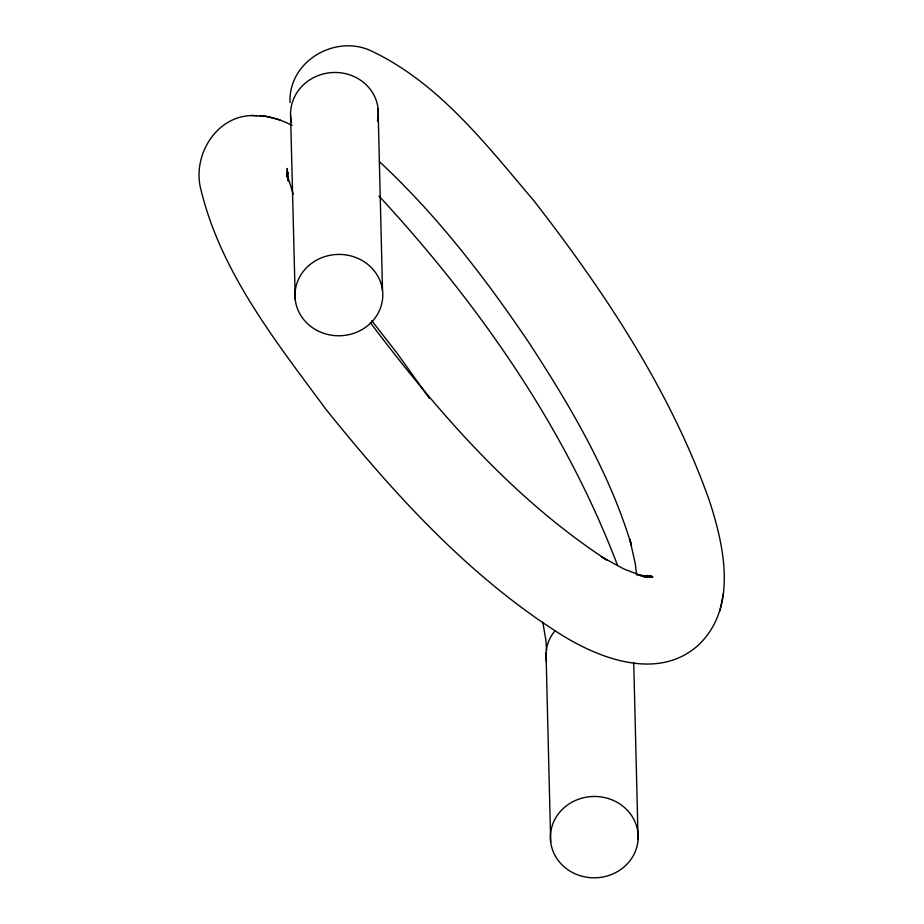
<?xml version="1.0" encoding="UTF-8"?>
<svg xmlns="http://www.w3.org/2000/svg" width="924" height="924" viewBox="0 0 924 924"><rect width="100%" height="100%" fill="white"/><g stroke="black" fill="none" stroke-linecap="round" stroke-linejoin="round"><path stroke-width="1.39" d="M290.009 102.599C288.173 61.053 335.909 33.449 372.199 51.363C439.478 83.576 486.648 145.195 533.899 200.774C604.966 292.319 670.408 390.783 709.366 500.635C724.266 546.431 737.883 607.565 698.429 645.067C657.207 682.316 596.084 657.645 556.005 631.369C465.927 573.215 392.989 492.527 326.16 409.621C276.345 342.099 221.021 272.834 200.935 189.72C191.464 154.412 218.353 112.278 257.08 115.754M719.946 610.833L723.538 593.393M287.029 176.553L287.953 172.499L287.041 177.015L287.225 168.445L288.253 181.104L286.625 172.834L293.174 194.075M645.275 576.772L647.481 575.479L644.952 576.842M646.026 576.934L649.63 575.664L644.86 576.934M644.998 577.061L651.628 576.114L644.721 576.553L652.956 577.13L636.428 574.393L644.109 576.738L624.07 569.068L601.339 556.722L607.103 560.21C512.774 498.521 437.676 411.85 370.258 322.568M260.071 115.939C271.275 116.285 282.109 120.351 292.053 125.352M251.409 115.5L265.65 116.205L272.268 117.949M273.62 118.295L280.111 120.005M379.452 161.7C437.017 215.153 485.158 277.928 529.059 342.839C570.351 406.202 609.505 472.441 631.427 545.299L629.752 539.073L635.273 563.709L636.59 574.589M379.036 196.096C478.62 303.892 564.957 427.258 617.405 565.003M371.76 320.651L397.297 353.499L429.371 398.29M542.815 622.279L545.888 640.228L546.569 650.438M290.598 115.708L295.253 299.723M633.725 662.462L638.091 839.593A43.902 40.679 -1.4 0 1 569.946 871.078A43.902 40.679 -1.4 0 1 574.809 800.75A43.902 40.679 -1.4 0 1 638.091 839.593M546.038 653.072L550.692 842.122M378.078 108.836L382.513 290.471M291.534 122.58A43.913 40.979 -5.2 0 1 334.153 72.476A43.913 40.979 -5.2 0 1 377.477 121.056M546.546 661.931A43.913 40.356 2.1 0 1 555.105 630.653M317.221 330.549A43.902 40.679 -1.4 0 0 382.779 294.64A43.902 40.679 -1.4 0 0 316.655 260.094A43.902 40.679 -1.4 0 0 317.221 330.549"/></g></svg>
